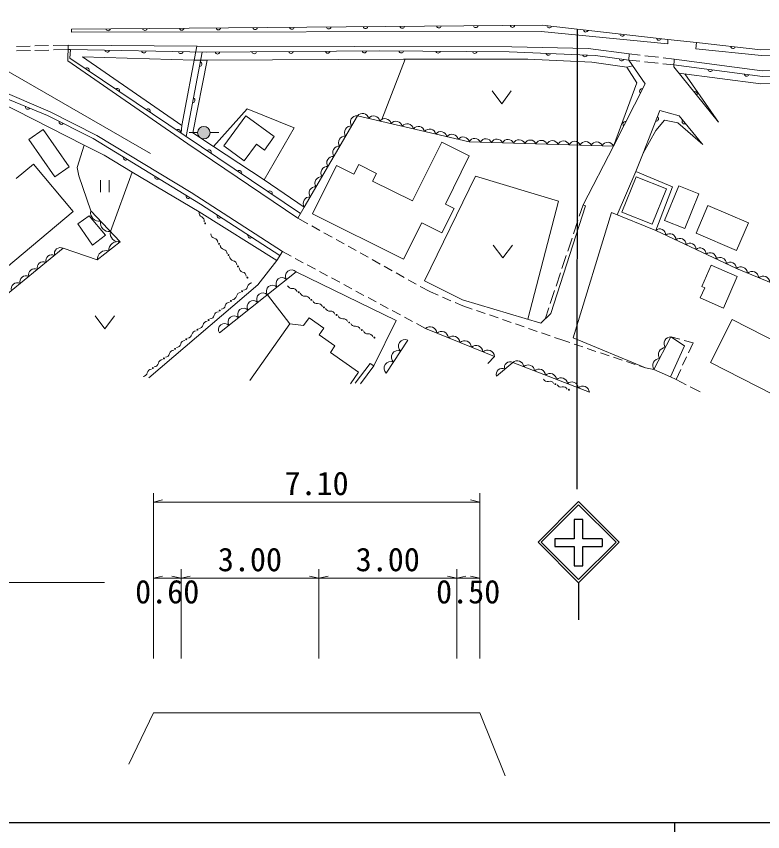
# Model space of a CAD drawing. Units: millimetres, scale not verified, with parts at other scales. Extents: x 40000 to 680000, y 20000 to 380000.
# Drawn here: x 96374 to 177596, y 204000 to 292674 of the extents above; entities that cross this region are included whole.
import ezdxf
from ezdxf.enums import TextEntityAlignment as Align

# ---------------------------------------------------------------- set-up
doc = ezdxf.new("R2010")
doc.units = ezdxf.units.MM
doc.header["$LTSCALE"] = 1000
for name, color, linetype, lineweight in [('M-BGD', 7, 'Continuous', 13), ('M-STR-HTXT', 7, 'Continuous', 13), ('M-STR-STRC', 7, 'Continuous', 25), ('M-TTL-BAND', 7, 'Continuous', 25)]:
    doc.layers.add(name, color=color, linetype=linetype, lineweight=lineweight)
doc.styles.add('ＭＳ ゴシック', font='')
doc.styles.get('ＭＳ ゴシック').set_extended_font_data('MS Gothic')

msp = doc.modelspace()

# ---------------------------------------------------------------- hatches: boundary and pattern name
at = {"layer": 'M-BGD'}
msp.add_hatch(color=256, dxfattribs=at).paths.add_polyline_path([(117468, 280017, 0.97359), (116103, 280054, 0.01338), (116102, 280017, 1)])

# ---------------------------------------------------------------- linework, layer by layer
for p, q in [((102363, 290964), (102371, 291268)), ((153495, 291021), (102363, 290964)), ((167266, 289678), (153495, 291021)), ((167290, 290157), (167266, 289678)), ((167290, 290157), (170387, 289825)), ((96394, 289398), (97893, 289438)), ((98393, 289451), (99892, 289490)), ((100392, 289504), (102005, 289546)), ((102005, 289546), (101996, 287845)), ((102005, 289546), (116049, 289428)), ((114401, 280785), (116022, 289428)), ((116049, 289428), (150307, 289364)), ((150307, 289364), (158592, 289165)), ((158592, 289165), (163071, 288580)), ((170387, 289825), (170337, 289146)), ((170337, 289146), (177448, 288429)), ((96408, 288904), (97907, 288945)), ((98407, 288958), (99907, 289000)), ((100407, 289013), (102002, 289057)), ((102002, 289057), (102270, 289056)), ((103568, 288281), (114401, 280785)), ((115737, 287909), (103568, 288281)), ((114868, 279607), (116610, 288769)), ((163071, 288580), (163029, 287918)), ((164268, 288443), (163071, 288580)), ((166255, 288215), (164765, 288386)), ((193536, 288592), (177448, 288429)), ((101996, 287845), (115031, 278818)), ((115566, 279994), (117154, 287893)), ((117154, 287893), (115737, 287909)), ((138512, 288012), (117154, 287893)), ((138686, 288012), (136160, 281452)), ((152031, 288012), (138512, 288012)), ((159019, 287693), (152031, 288012)), ((162794, 287161), (159019, 287693)), ((164231, 287789), (163029, 287918)), ((166219, 287576), (164728, 287736)), ((167919, 287393), (166717, 287522)), ((167949, 288021), (166752, 288158)), ((167909, 287184), (167949, 288021)), ((177525, 286737), (167949, 288021)), ((95059, 286913), (110970, 277741)), ((162794, 287161), (163476, 287270)), ((163901, 285427), (162794, 287161)), ((172774, 281149), (167909, 287184)), ((177409, 285322), (168467, 286491)), ((192977, 286966), (177525, 286737)), ((169133, 286404), (172774, 281149)), ((100057, 282300), (92999, 285321)), ((161354, 278557), (163901, 285427)), ((192728, 285530), (177409, 285322)), ((103765, 278661), (93417, 283885)), ((148142, 284568), (149192, 283168)), ((149192, 283168), (150242, 284568)), ((105131, 279715), (100057, 282300)), ((121487, 282606), (117819, 278499)), ((126612, 280552), (121487, 282606)), ((118950, 278570), (121339, 281854)), ((121339, 281854), (124446, 279593)), ((166912, 281391), (165981, 280248)), ((168347, 281072), (166912, 281391)), ((97726, 279267), (99303, 280364)), ((99303, 280364), (102133, 276296)), ((114401, 280785), (114305, 279986)), ((123337, 274890), (126612, 280552)), ((165981, 280248), (164599, 277789)), ((171072, 278746), (168347, 281072)), ((115390, 273525), (105131, 279715)), ((115189, 280053), (116103, 280054)), ((117819, 278499), (115566, 279994)), ((117482, 280053), (118396, 280054)), ((124446, 279593), (123373, 278118)), ((100557, 275199), (97726, 279267)), ((102991, 276236), (103765, 278661)), ((105949, 277585), (103765, 278661)), ((115031, 278818), (127019, 270722)), ((117819, 278499), (123337, 274890)), ((121184, 276944), (118950, 278570)), ((122500, 278753), (121184, 276944)), ((123373, 278118), (122500, 278753)), ((139492, 272589), (142664, 278973)), ((142664, 278973), (145658, 277485)), ((161354, 278557), (158044, 272154)), ((108999, 275730), (105949, 277585)), ((163801, 275809), (164599, 277789)), ((145658, 277485), (143062, 272260)), ((96353, 275024), (98249, 276611)), ((98249, 276611), (102577, 271438)), ((102133, 276296), (100557, 275199)), ((103170, 275319), (102991, 276236)), ((128615, 271175), (131229, 276435)), ((131229, 276435), (133111, 275500)), ((133111, 275500), (133633, 276551)), ((133633, 276551), (135568, 275589)), ((161766, 271101), (163801, 275809)), ((163801, 275809), (167789, 274134)), ((104471, 271504), (103170, 275319)), ((106608, 269269), (108999, 275730)), ((116267, 271394), (108999, 275730)), ((127710, 271932), (123337, 274890)), ((135568, 275589), (135149, 274747)), ((140797, 263902), (146360, 275287)), ((146360, 275287), (155372, 272555)), ((162277, 271389), (163817, 275229)), ((163817, 275229), (167116, 273906)), ((105521, 274850), (105521, 273550)), ((106496, 273550), (106496, 274850)), ((135149, 274747), (139492, 272589)), ((167789, 274134), (165955, 269388)), ((166928, 270477), (168457, 274253)), ((168457, 274253), (170654, 273364)), ((125324, 267094), (115390, 273525)), ((167116, 273906), (165576, 270066)), ((170654, 273364), (169125, 269588)), ((143062, 272260), (144013, 271788)), ((155372, 272555), (152034, 259727)), ((102577, 271438), (91125, 261855)), ((124722, 266106), (116267, 271394)), ((127019, 270722), (127710, 271932)), ((144013, 271788), (142690, 269124)), ((158310, 272065), (154553, 260366)), ((156954, 257724), (161152, 271352)), ((158044, 272154), (157637, 270932)), ((158044, 272154), (158310, 272065)), ((165955, 269388), (161152, 271352)), ((165576, 270066), (162277, 271389)), ((170343, 269102), (171640, 272104)), ((171640, 272104), (176046, 270199)), ((103075, 270121), (104311, 270985)), ((104311, 270985), (106066, 268858)), ((128109, 270115), (127019, 270722)), ((138519, 266254), (128615, 271175)), ((157479, 270457), (157005, 269034)), ((169125, 269588), (166928, 270477)), ((104683, 267782), (103075, 270121)), ((129420, 269385), (128546, 269872)), ((140489, 270218), (138519, 266254)), ((142690, 269124), (140489, 270218)), ((176046, 270199), (174748, 267198)), ((106066, 268858), (104683, 267782)), ((130730, 268655), (129856, 269142)), ((174748, 267198), (170343, 269102)), ((132040, 267925), (131167, 268412)), ((156847, 268560), (156374, 267137)), ((101480, 267443), (92089, 259787)), ((101480, 267443), (105190, 266193)), ((125324, 267094), (124722, 266106)), ((126277, 266582), (125324, 267094)), ((133351, 267195), (132477, 267681)), ((134661, 266465), (133787, 266951)), ((148277, 267790), (149327, 266390)), ((149327, 266390), (150377, 267790)), ((124722, 266106), (122672, 263463)), ((127599, 265873), (126718, 266346)), ((135971, 265735), (135098, 266221)), ((156216, 266662), (155742, 265239)), ((128920, 265163), (128039, 265636)), ((137282, 265005), (136408, 265491)), ((170976, 263295), (171990, 265611)), ((171990, 265611), (174834, 264367)), ((126815, 264894), (118480, 258234)), ((137714, 259590), (126815, 264894)), ((130242, 264453), (129361, 264927)), ((138592, 264275), (137718, 264761)), ((155584, 264765), (155110, 263341)), ((174834, 264367), (173334, 260938)), ((122672, 263463), (110809, 253374)), ((131563, 263744), (130682, 264217)), ((132885, 263034), (132004, 263507)), ((139902, 263545), (139029, 264031)), ((144944, 261848), (140797, 263902)), ((134206, 262325), (133325, 262798)), ((141430, 262694), (140339, 263301)), ((142281, 262332), (141430, 262694)), ((154952, 262867), (154478, 261444)), ((170802, 262046), (171288, 263158)), ((171288, 263158), (170976, 263295)), ((126142, 259234), (123697, 262402)), ((135528, 261615), (134647, 262088)), ((143661, 261745), (142741, 262137)), ((153454, 259303), (144944, 261848)), ((173334, 260938), (170802, 262046)), ((136849, 260905), (135968, 261378)), ((144972, 261188), (144121, 261550)), ((145975, 260843), (144972, 261188)), ((154320, 260969), (153913, 259747)), ((104967, 260094), (106017, 258694)), ((106017, 258694), (107067, 260094)), ((128237, 259879), (127643, 259037)), ((129840, 258750), (128237, 259879)), ((138171, 260196), (137290, 260669)), ((139492, 259486), (138611, 259959)), ((147393, 260354), (146447, 260680)), ((148811, 259865), (147866, 260191)), ((154553, 260366), (153454, 259303)), ((126142, 259234), (121799, 253067)), ((127643, 259037), (126142, 259234)), ((137714, 259590), (135272, 254668)), ((140886, 258738), (139933, 259249)), ((150229, 259376), (149284, 259702)), ((151647, 258887), (150702, 259213)), ((171898, 255042), (174287, 259696)), ((174287, 259696), (180617, 256448)), ((129340, 258041), (129840, 258750)), ((153065, 258398), (152120, 258724)), ((154483, 257909), (153538, 258235)), ((131052, 256835), (129340, 258041)), ((138967, 257456), (136634, 253867)), ((155958, 257400), (154956, 257746)), ((156608, 257184), (155958, 257400)), ((164849, 254448), (156954, 257724)), ((167614, 257824), (165766, 254275)), ((167614, 257824), (169076, 256840)), ((168580, 257563), (167614, 257824)), ((170029, 257171), (169063, 257432)), ((169519, 256080), (170029, 257171)), ((130549, 256121), (131052, 256835)), ((158031, 256712), (157082, 257027)), ((159455, 256239), (158506, 256554)), ((169076, 256840), (167561, 253451)), ((133621, 253958), (130549, 256121)), ((160878, 255766), (159929, 256081)), ((162302, 255294), (161353, 255609)), ((168884, 254721), (169307, 255627)), ((134877, 254922), (133246, 252768)), ((135272, 254668), (133813, 252697)), ((135272, 254668), (134877, 254922)), ((163725, 254821), (162776, 255136)), ((164849, 254448), (164200, 254663)), ((178658, 251573), (171898, 255042)), ((132735, 252700), (133621, 253958)), ((165766, 254275), (164849, 254448)), ((167561, 253451), (165766, 254275)), ((168162, 253177), (168672, 254268)), ((168162, 253177), (167561, 253451)), ((169253, 252614), (168162, 253177)), ((170789, 251823), (169698, 252385)), ((111297, 222844), (111297, 240831)), ((146797, 222844), (146797, 240831)), ((111297, 239831), (112297, 240081)), ((111297, 239831), (146797, 239831)), ((146797, 239831), (145797, 240081)), ((111297, 222844), (111297, 232554)), ((114297, 222844), (114297, 232554)), ((114297, 222844), (114297, 232554)), ((129297, 222844), (129297, 232554)), ((129297, 222844), (129297, 232554)), ((144297, 222844), (144297, 232554)), ((144297, 222844), (144297, 232554)), ((146797, 222844), (146797, 232554)), ((111297, 231554), (112297, 231804)), ((111297, 231554), (114297, 231554)), ((114297, 231554), (113297, 231804)), ((114297, 231554), (115297, 231804)), ((114297, 231554), (129297, 231554)), ((129297, 231554), (128297, 231804)), ((129297, 231554), (130297, 231804)), ((129297, 231554), (144297, 231554)), ((144297, 231554), (143297, 231804)), ((144297, 231554), (145297, 231804)), ((144297, 231554), (146797, 231554)), ((146797, 231554), (145797, 231804)), ((111297, 216920), (108606, 211337)), ((114297, 216920), (111297, 216920)), ((129297, 216920), (114297, 216920)), ((129297, 216920), (144297, 216920)), ((144297, 216920), (146797, 216920)), ((146797, 216920), (149565, 210081))]:
    msp.add_line(p, q, dxfattribs=at)
for points in [[(170387, 289825), (177402, 289020), (193455, 289088), (214350, 292218), (328669, 292674)], [(102371, 291268), (153590, 291701), (167290, 290157)], [(127314, 271239), (102217, 288112), (102270, 289056)], [(102270, 289056), (117118, 288759), (135934, 288912), (150021, 288817), (159412, 288429), (163029, 287918)], [(163029, 287918), (164803, 285346), (161354, 278557)], [(167919, 287393), (177559, 286120), (185756, 286102), (192711, 286156)], [(93913, 284285), (99758, 281884), (104722, 279391), (116412, 272258), (125057, 266656)], [(164599, 277789), (166407, 282415), (168494, 281857), (170976, 278828)], [(161354, 278557), (145670, 279015), (133498, 281856), (127710, 271932)], [(104471, 271504), (107682, 268147), (105190, 266193)], [(189823, 257900), (182027, 262240), (174730, 265251), (165955, 269388)], [(147687, 254912), (148414, 255692), (140886, 258738)], [(158731, 251799), (150396, 255029), (148642, 253554)]]:
    msp.add_lwpolyline(points, dxfattribs=at)
for centre, radius in [((116785, 280017), 683), ((116923, 270157), 50), ((118434, 267930), 50), ((119463, 266704), 50), ((120491, 265478), 50), ((121519, 264252), 50), ((120939, 262766), 50), ((127102, 262657), 50), ((119725, 261724), 50), ((128476, 261836), 50), ((118512, 260681), 50), ((129850, 261016), 50), ((131223, 260196), 50), ((117298, 259638), 50), ((132597, 259375), 50), ((116084, 258596), 50), ((133971, 258555), 50), ((114871, 257553), 50), ((135344, 257734), 50), ((113657, 256510), 50), ((112444, 255468), 50), ((111230, 254425), 50), ((155034, 252670), 50), ((156514, 252063), 50)]:
    msp.add_circle(centre, radius, dxfattribs=at)
for centre, radius, start, end in [((106370, 291358), 256, 193.16455, 347.80378), ((110370, 291392), 256, 193.16455, 347.80378), ((114370, 291425), 256, 193.16455, 347.80378), ((118369, 291459), 256, 193.16455, 347.80378), ((122369, 291493), 256, 193.16455, 347.80378), ((126369, 291527), 256, 193.16455, 347.80378), ((130369, 291561), 256, 193.16455, 347.80378), ((134369, 291594), 256, 193.16455, 347.80378), ((138369, 291628), 256, 193.16455, 347.80378), ((142369, 291662), 256, 193.16455, 347.80378), ((146368, 291696), 256, 193.16455, 347.80378), ((150368, 291730), 256, 193.16455, 347.80378), ((154370, 291669), 256, 186.25173, 340.89097), ((158345, 291221), 256, 186.25173, 340.89097), ((162320, 290774), 256, 186.25173, 340.89097), ((166295, 290326), 256, 186.25173, 340.89097), ((174367, 289424), 256, 186.13398, 340.77322), ((106270, 289032), 256, 191.53475, 346.17398), ((110269, 288952), 256, 191.53475, 346.17398), ((114268, 288872), 256, 191.53475, 346.17398), ((118266, 288825), 256, 193.14586, 347.7851), ((122266, 288857), 256, 193.14586, 347.7851), ((126266, 288890), 256, 193.14586, 347.7851), ((130266, 288922), 256, 193.14586, 347.7851), ((134266, 288955), 256, 193.14586, 347.7851), ((138267, 288953), 256, 192.29517, 346.93441), ((142266, 288926), 256, 192.29517, 346.93441), ((146266, 288899), 256, 192.29517, 346.93441), ((154265, 288698), 256, 190.30962, 344.94885), ((158261, 288532), 256, 190.30962, 344.94885), ((116307, 287477), 256, 271.91617, 66.55541), ((162238, 288087), 256, 184.65205, 339.29128), ((104046, 286815), 256, 338.76724, 133.40647), ((171892, 286925), 256, 185.15764, 339.79687), ((175857, 286402), 256, 185.15764, 339.79687), ((107365, 284583), 256, 338.76724, 133.40647), ((164457, 284541), 256, 75.74634, 230.38557), ((115560, 283547), 256, 271.91617, 66.55541), ((170219, 284228), 256, 321.55501, 116.19424), ((97635, 282817), 256, 170.34177, 324.981), ((110685, 282351), 256, 338.76724, 133.40647), ((134041, 281433), 688, 11.62203, 142.10103), ((101286, 281179), 256, 166.02336, 320.6626), ((133443, 281149), 709, 85.59425, 213.89947), ((135258, 281149), 688, 11.62203, 142.10103), ((136476, 280865), 688, 11.62203, 142.10103), ((137693, 280581), 688, 11.62203, 142.10103), ((162645, 280974), 256, 75.74634, 230.38557), ((166003, 281535), 256, 261.33776, 55.977), ((169091, 281217), 256, 142.02378, 296.66301), ((114004, 280120), 256, 338.76724, 133.40647), ((132800, 280046), 709, 85.59425, 213.89947), ((138910, 280297), 688, 11.62203, 142.10103), ((140127, 280012), 688, 11.62203, 142.10103), ((141345, 279728), 688, 11.62203, 142.10103), ((132157, 278943), 709, 85.59425, 213.89947), ((142562, 279444), 688, 11.62203, 142.10103), ((143779, 279160), 688, 11.62203, 142.10103), ((144996, 278876), 688, 11.62203, 142.10103), ((146266, 278742), 655, 21.25337, 155.40544), ((147473, 278707), 655, 21.25337, 155.40544), ((148679, 278671), 655, 21.25337, 155.40544), ((131514, 277841), 709, 85.59425, 213.89947), ((149885, 278636), 655, 21.25337, 155.40544), ((151092, 278601), 655, 21.25337, 155.40544), ((152298, 278566), 655, 21.25337, 155.40544), ((153505, 278531), 655, 21.25337, 155.40544), ((154711, 278496), 655, 21.25337, 155.40544), ((155918, 278460), 655, 21.25337, 155.40544), ((157124, 278425), 655, 21.25337, 155.40544), ((158330, 278390), 655, 21.25337, 155.40544), ((159537, 278355), 655, 21.25337, 155.40544), ((160743, 278320), 655, 21.25337, 155.40544), ((117324, 277888), 256, 338.76724, 133.40647), ((108274, 277290), 256, 161.2874, 315.92663), ((130871, 276738), 709, 85.59425, 213.89947), ((120643, 275656), 256, 338.76724, 133.40647), ((130228, 275636), 709, 85.59425, 213.89947), ((111689, 275206), 256, 161.2874, 315.92663), ((129585, 274533), 709, 85.59425, 213.89947), ((128942, 273430), 709, 85.59425, 213.89947), ((115103, 273123), 256, 161.2874, 315.92663), ((123963, 273424), 256, 338.76724, 133.40647), ((128298, 272328), 709, 85.59425, 213.89947), ((105403, 271324), 949, 169.08656, 278.37613), ((116761, 271316), 500, 171.05582, 244.79561), ((116335, 270411), 500, 351.05582, 64.79561), ((118484, 270982), 256, 159.7348, 314.37403), ((106473, 270205), 949, 169.08656, 278.37613), ((107544, 269086), 949, 169.08656, 278.37613), ((118034, 269029), 500, 183.12512, 256.86491), ((121840, 268807), 256, 159.7348, 314.37403), ((166392, 268895), 660, 357.93153, 131.58302), ((167489, 268378), 660, 357.93153, 131.58302), ((107419, 267199), 984, 74.48953, 181.70337), ((117807, 268056), 500, 3.12512, 76.86491), ((168586, 267861), 660, 357.93153, 131.58302), ((169683, 267343), 660, 357.93153, 131.58302), ((101174, 266860), 659, 62.32063, 196.05917), ((106173, 266222), 984, 74.48953, 181.70337), ((119062, 267804), 500, 183.12512, 256.86491), ((118835, 266830), 500, 3.12512, 76.86491), ((170780, 266826), 660, 357.93153, 131.58302), ((171877, 266309), 660, 357.93153, 131.58302), ((100235, 266094), 659, 62.32063, 196.05917), ((120090, 266578), 500, 183.12512, 256.86491), ((119863, 265604), 500, 3.12512, 76.86491), ((172974, 265792), 660, 357.93153, 131.58302), ((98357, 264563), 659, 62.32063, 196.05917), ((99296, 265328), 659, 62.32063, 196.05917), ((121119, 265352), 500, 183.12512, 256.86491), ((174071, 265275), 660, 357.93153, 131.58302), ((175208, 264685), 741, 4.97802, 130.18299), ((97418, 263797), 659, 62.32063, 196.05917), ((120892, 264378), 500, 3.12512, 76.86491), ((125296, 263590), 670, 44.6602, 212.59253), ((126338, 264422), 670, 44.6602, 212.59253), ((176424, 264183), 741, 4.97802, 130.18299), ((177640, 263681), 741, 4.97802, 130.18299), ((96479, 263031), 659, 62.32063, 196.05917), ((122034, 263180), 500, 93.79753, 167.53732), ((124254, 262757), 670, 44.6602, 212.59253), ((126363, 263564), 500, 202.28351, 276.02331), ((120820, 262137), 500, 93.79753, 167.53732), ((121057, 263395), 500, 273.79753, 347.53732), ((123212, 261925), 670, 44.6602, 212.59253), ((126468, 262570), 500, 22.28351, 96.02331), ((127737, 262744), 500, 202.28351, 276.02331), ((119607, 261094), 500, 93.79753, 167.53732), ((119844, 262353), 500, 273.79753, 347.53732), ((122170, 261093), 670, 44.6602, 212.59253), ((127842, 261749), 500, 22.28351, 96.02331), ((129110, 261923), 500, 202.28351, 276.02331), ((118630, 261310), 500, 273.79753, 347.53732), ((121129, 260260), 670, 44.6602, 212.59253), ((129215, 260929), 500, 22.28351, 96.02331), ((130484, 261103), 500, 202.28351, 276.02331), ((117417, 260267), 500, 273.79753, 347.53732), ((118393, 260052), 500, 93.79753, 167.53732), ((120087, 259428), 670, 44.6602, 212.59253), ((130589, 260108), 500, 22.28351, 96.02331), ((131858, 260283), 500, 202.28351, 276.02331), ((116203, 259225), 500, 273.79753, 347.53732), ((117179, 259009), 500, 93.79753, 167.53732), ((119045, 258595), 670, 44.6602, 212.59253), ((131963, 259288), 500, 22.28351, 96.02331), ((133231, 259462), 500, 202.28351, 276.02331), ((133336, 258468), 500, 22.28351, 96.02331), ((114989, 258182), 500, 273.79753, 347.53732), ((115966, 257966), 500, 93.79753, 167.53732), ((134605, 258642), 500, 202.28351, 276.02331), ((134710, 257647), 500, 22.28351, 96.02331), ((141373, 258139), 772, 6.79752, 129.14107), ((142628, 257631), 772, 6.79752, 129.14107), ((114752, 256924), 500, 93.79753, 167.53732), ((138682, 256791), 724, 66.84694, 227.10532), ((143883, 257123), 772, 6.79752, 129.14107), ((145137, 256616), 772, 6.79752, 129.14107), ((167622, 257068), 756, 90.58652, 214.41058), ((113539, 255881), 500, 93.79753, 167.53732), ((113776, 257139), 500, 273.79753, 347.53732), ((137905, 255594), 724, 66.84694, 227.10532), ((146392, 256108), 772, 6.79752, 129.14107), ((147647, 255600), 772, 6.79752, 129.14107), ((167006, 255885), 756, 90.58652, 214.41058), ((112562, 256097), 500, 273.79753, 347.53732), ((166390, 254702), 756, 90.58652, 214.41058), ((111349, 255054), 500, 273.79753, 347.53732), ((112325, 254838), 500, 93.79753, 167.53732), ((137127, 254398), 724, 66.84694, 227.10532), ((150093, 254499), 611, 60.23657, 199.885), ((150880, 254510), 710, 4.68051, 132.95083), ((152071, 254048), 710, 4.68051, 132.95083), ((110135, 254011), 500, 273.79753, 347.53732), ((111111, 253796), 500, 93.79753, 167.53732), ((149216, 253761), 611, 60.23657, 199.885), ((153261, 253587), 710, 4.68051, 132.95083), ((154452, 253126), 710, 4.68051, 132.95083), ((154167, 253457), 500, 210.83835, 284.57815), ((154419, 252489), 500, 30.83835, 104.57815), ((155642, 252664), 710, 4.68051, 132.95083), ((156833, 252203), 710, 4.68051, 132.95083), ((155648, 252850), 500, 210.83835, 284.57815), ((155900, 251882), 500, 30.83835, 104.57815), ((158024, 251741), 710, 4.68051, 132.95083)]:
    msp.add_arc(centre, radius, start, end, dxfattribs=at)
at = {"layer": 'M-STR-HTXT'}
msp.add_line((61909, 231099), (105954, 231099), dxfattribs=at)
at = {"layer": 'M-STR-STRC'}
for p, q in [((157400, 241237), (157439, 291267)), ((157561, 239903), (153149, 235490)), ((157561, 239563), (153488, 235490)), ((161973, 235490), (157561, 239903)), ((161634, 235490), (157561, 239563)), ((158007, 237964), (157094, 237964)), ((157094, 237964), (157094, 235842)), ((158007, 235842), (158007, 237964)), ((153149, 235490), (157561, 231078)), ((153488, 235490), (157561, 231417)), ((157094, 235842), (154972, 235842)), ((154972, 235842), (154972, 235018)), ((154972, 235018), (157094, 235018)), ((157094, 235018), (157094, 232896)), ((157561, 231078), (161973, 235490)), ((157561, 231417), (161634, 235490)), ((160129, 235842), (158007, 235842)), ((158007, 232896), (158007, 235018)), ((158007, 235018), (160129, 235018)), ((160129, 235842), (160129, 235018)), ((157094, 232896), (158007, 232896)), ((157561, 231078), (157561, 227043))]:
    msp.add_line(p, q, dxfattribs=at)
at = {"layer": 'M-TTL-BAND'}
for p, q in [((40000, 205000), (579000, 205000)), ((168000, 205000), (168000, 204000))]:
    msp.add_line(p, q, dxfattribs=at)

# ---------------------------------------------------------------- texts
at = {"layer": 'M-BGD', "style": 'ＭＳ ゴシック'}
for s, p in [('7.10', (129047, 239831)), ('3.00', (121797, 231554)), ('3.00', (136797, 231554)), ('0.60', (112797, 228054)), ('0.50', (145547, 228054))]:
    msp.add_text(s, height=2566, dxfattribs=at).set_placement(p, align=Align.BOTTOM_CENTER)

doc.saveas('drawing.dxf')
